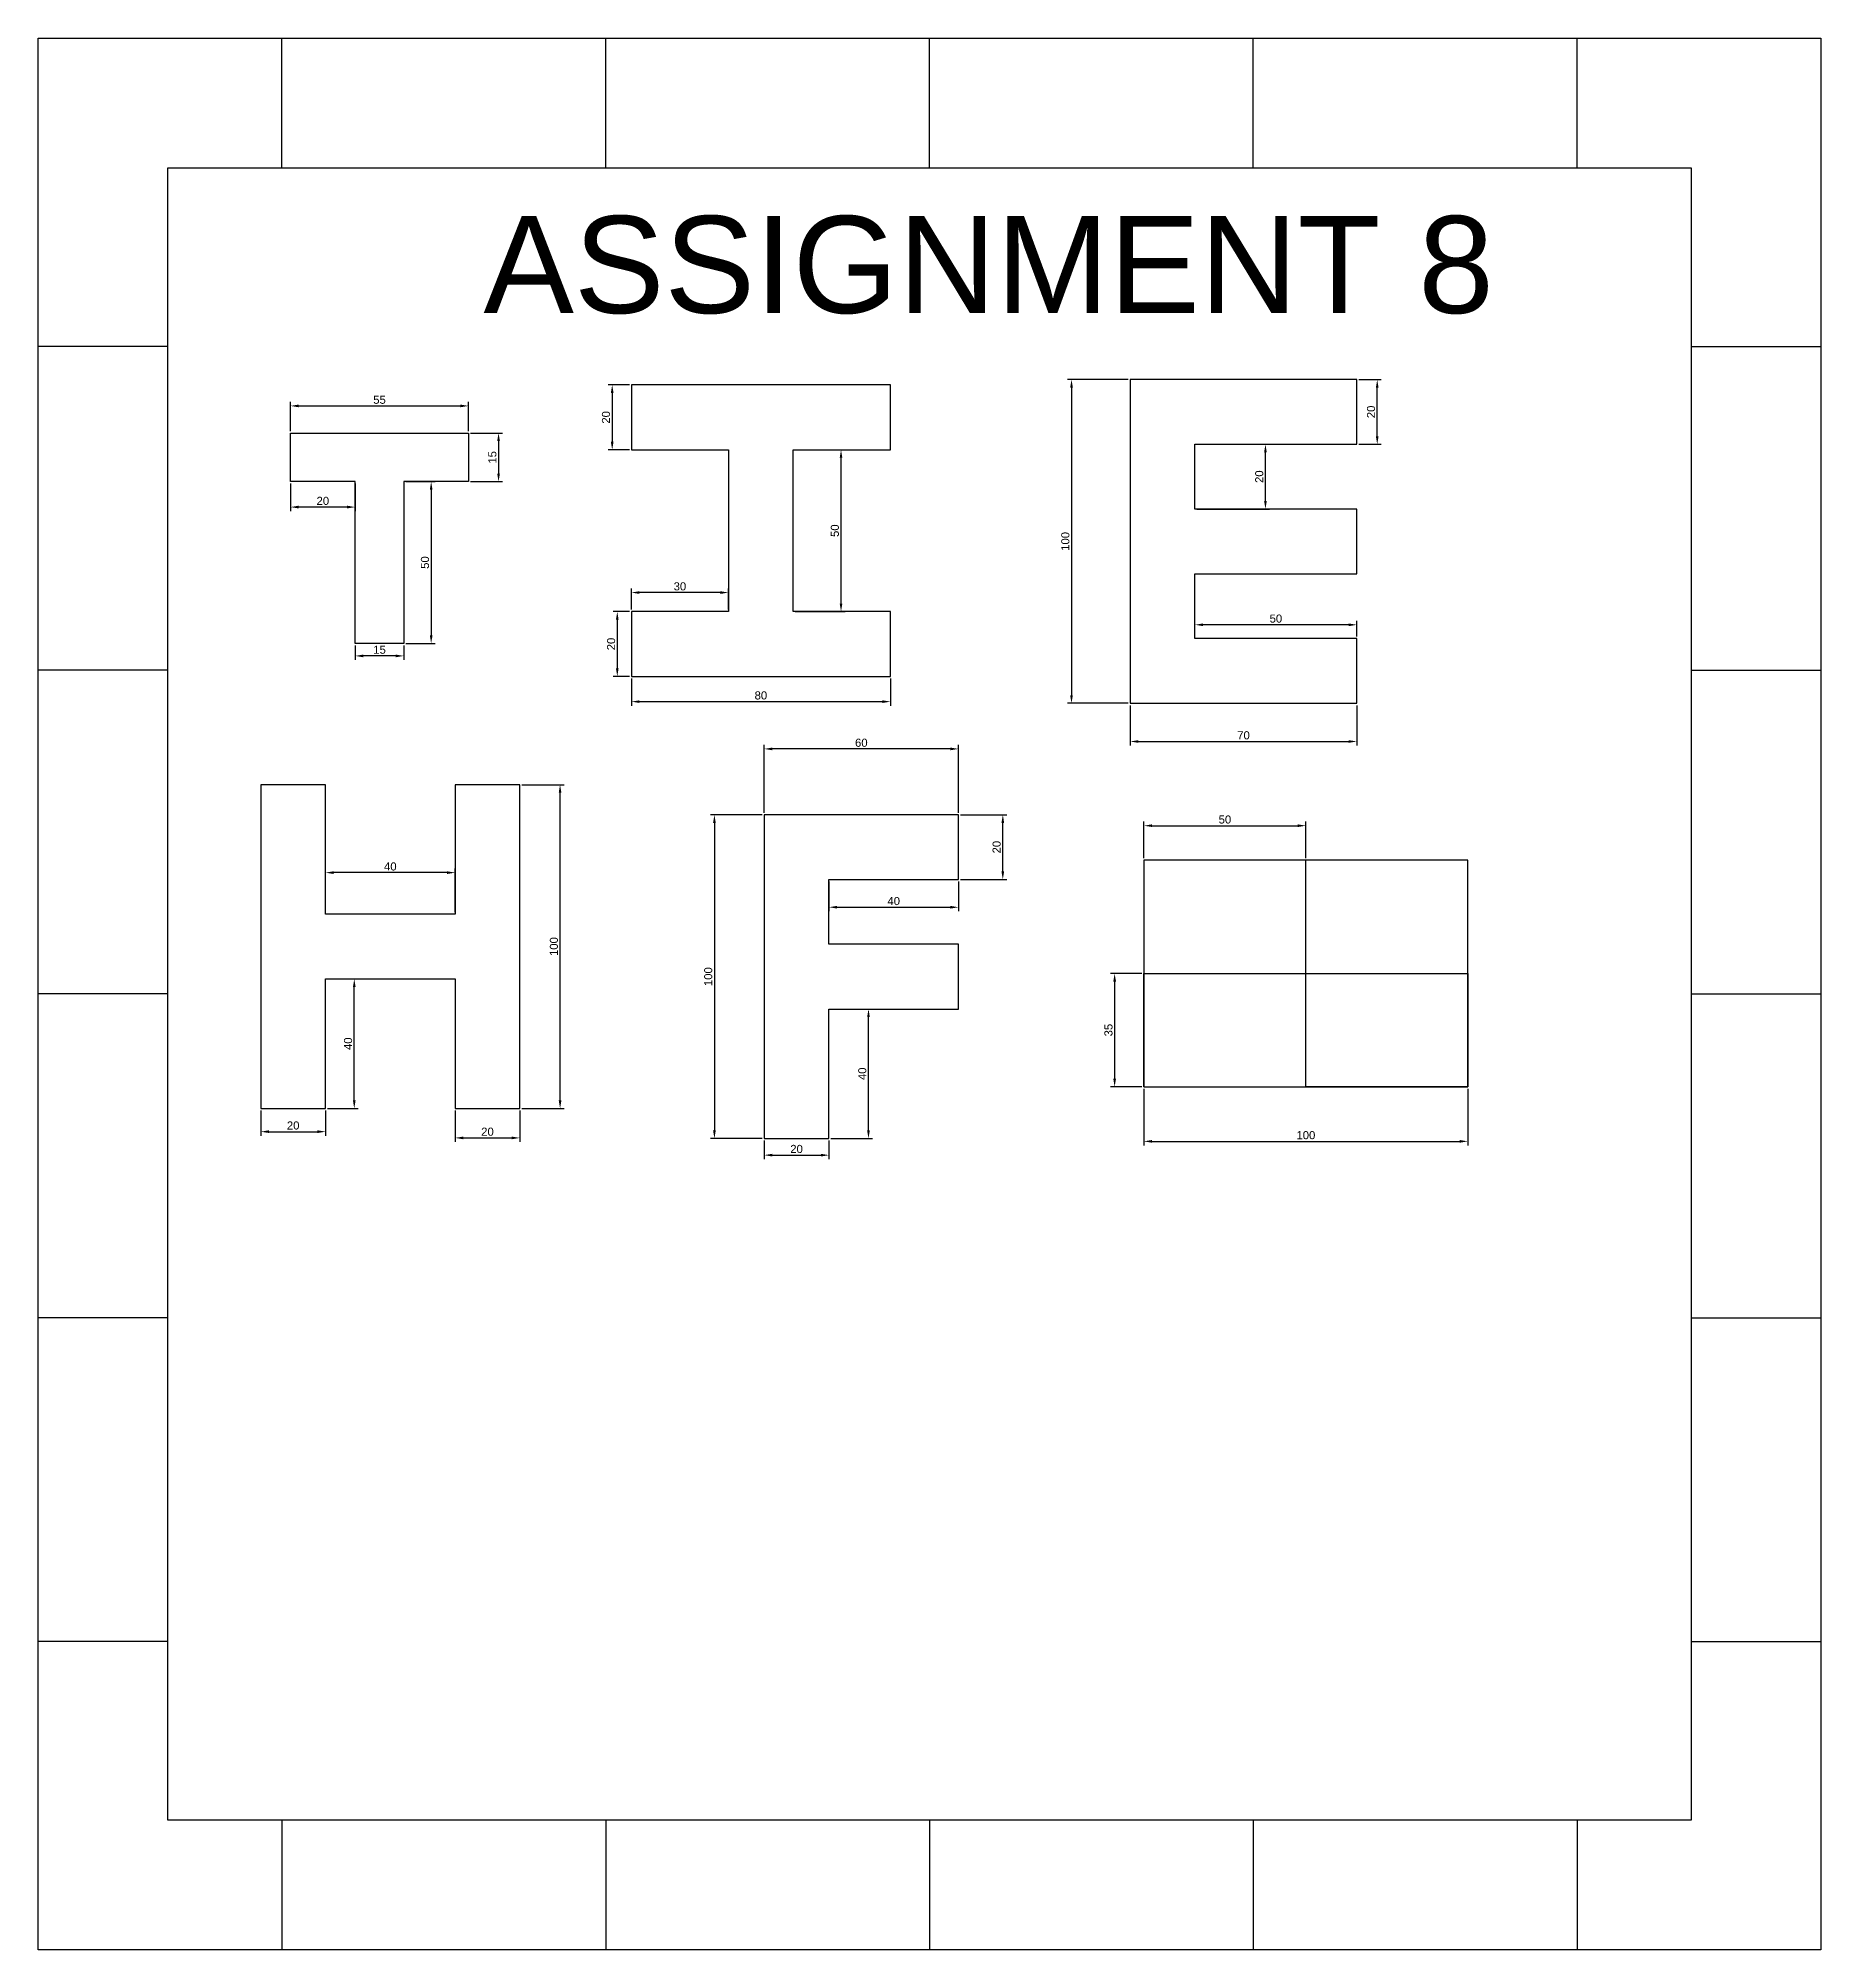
# Model space of a CAD drawing. Header units: millimetres. Extents: x 1213 to 1763, y 666 to 1256.
import ezdxf

# ---------------------------------------------------------------- set-up
doc = ezdxf.new("R2010")
doc.units = ezdxf.units.MM
doc.styles.get("Standard").update_dxf_attribs({"font": 'arial.ttf'})
doc.dimstyles.new('ISO-25', dxfattribs={"dimtxt": 2.5, "dimasz": 2.5, "dimexe": 1.25, "dimexo": 0.625, "dimtad": 1, "dimtxsty": 'Standard', "dimcen": 2.5, "dimadec": 0, "dimazin": 0, "dimtfac": 1, "dimtmove": 0, "dimatfit": 3, "dimfxl": 1, "dimarcsym": 0})

# ---------------------------------------------------------------- blocks, each defined once
blk = doc.blocks.new('*D1')
at = {"color": 0, "lineweight": -2, "transparency": 16777216}
for p, q in [((1290.41, 1135.03), (1290.41, 1144.04)), ((1292.91, 1142.79), (1342.91, 1142.79)), ((1345.41, 1135.03), (1345.41, 1144.04))]:
    blk.add_line(p, q, dxfattribs=at)
at = {"color": 0, "transparency": 16777216}
for points in [[(1292.91, 1143.2), (1292.91, 1142.37), (1290.41, 1142.79)], [(1342.91, 1143.2), (1342.91, 1142.37), (1345.41, 1142.79)]]:
    blk.add_solid(points, dxfattribs=at)
at = {"layer": 'Defpoints', "color": 0, "transparency": 16777216}
for p in [(1345.41, 1142.79), (1290.41, 1134.41), (1345.41, 1134.41)]:
    blk.add_point(p, dxfattribs=at)
at = {"color": 0, "transparency": 16777216, "insert": (1317.91, 1144.68), "char_height": 2.5, "attachment_point": 5}
blk.add_mtext('55', dxfattribs=at)
blk = doc.blocks.new('*D2')
at = {"color": 0, "lineweight": -2, "transparency": 16777216}
for p, q in [((1346.04, 1134.41), (1355.92, 1134.41)), ((1354.67, 1131.91), (1354.67, 1121.91)), ((1346.04, 1119.41), (1355.92, 1119.41))]:
    blk.add_line(p, q, dxfattribs=at)
at = {"color": 0, "transparency": 16777216}
for points in [[(1354.25, 1131.91), (1355.09, 1131.91), (1354.67, 1134.41)], [(1354.25, 1121.91), (1355.09, 1121.91), (1354.67, 1119.41)]]:
    blk.add_solid(points, dxfattribs=at)
at = {"layer": 'Defpoints', "color": 0, "transparency": 16777216}
for p in [(1345.41, 1134.41), (1345.41, 1119.41), (1354.67, 1119.41)]:
    blk.add_point(p, dxfattribs=at)
at = {"color": 0, "transparency": 16777216, "insert": (1352.77, 1126.91), "char_height": 2.5, "attachment_point": 5, "rotation": 90}
blk.add_mtext('15', dxfattribs=at)
blk = doc.blocks.new('*D3')
at = {"color": 0, "lineweight": -2, "transparency": 16777216}
for p, q in [((1326.04, 1119.41), (1335.11, 1119.41)), ((1333.86, 1116.91), (1333.86, 1071.91)), ((1326.04, 1069.41), (1335.11, 1069.41))]:
    blk.add_line(p, q, dxfattribs=at)
at = {"color": 0, "transparency": 16777216}
for points in [[(1333.45, 1116.91), (1334.28, 1116.91), (1333.86, 1119.41)], [(1333.45, 1071.91), (1334.28, 1071.91), (1333.86, 1069.41)]]:
    blk.add_solid(points, dxfattribs=at)
at = {"layer": 'Defpoints', "color": 0, "transparency": 16777216}
for p in [(1325.41, 1119.41), (1325.41, 1069.41), (1333.86, 1069.41)]:
    blk.add_point(p, dxfattribs=at)
at = {"color": 0, "transparency": 16777216, "insert": (1331.96, 1094.41), "char_height": 2.5, "attachment_point": 5, "rotation": 90}
blk.add_mtext('50', dxfattribs=at)
blk = doc.blocks.new('*D4')
at = {"color": 0, "lineweight": -2, "transparency": 16777216}
for p, q in [((1310.41, 1068.78), (1310.41, 1064.33)), ((1325.41, 1068.78), (1325.41, 1064.33)), ((1322.91, 1065.58), (1312.91, 1065.58))]:
    blk.add_line(p, q, dxfattribs=at)
at = {"color": 0, "transparency": 16777216}
for points in [[(1312.91, 1065.99), (1312.91, 1065.16), (1310.41, 1065.58)], [(1322.91, 1065.99), (1322.91, 1065.16), (1325.41, 1065.58)]]:
    blk.add_solid(points, dxfattribs=at)
at = {"layer": 'Defpoints', "color": 0, "transparency": 16777216}
for p in [(1310.41, 1069.41), (1325.41, 1069.41), (1310.41, 1065.58)]:
    blk.add_point(p, dxfattribs=at)
at = {"color": 0, "transparency": 16777216, "insert": (1317.91, 1067.48), "char_height": 2.5, "attachment_point": 5}
blk.add_mtext('15', dxfattribs=at)
blk = doc.blocks.new('*D5')
at = {"color": 0, "lineweight": -2, "transparency": 16777216}
for p, q in [((1290.41, 1118.78), (1290.41, 1110.3)), ((1310.41, 1118.78), (1310.41, 1110.3)), ((1307.91, 1111.55), (1292.91, 1111.55))]:
    blk.add_line(p, q, dxfattribs=at)
at = {"color": 0, "transparency": 16777216}
for points in [[(1292.91, 1111.97), (1292.91, 1111.14), (1290.41, 1111.55)], [(1307.91, 1111.97), (1307.91, 1111.14), (1310.41, 1111.55)]]:
    blk.add_solid(points, dxfattribs=at)
at = {"layer": 'Defpoints', "color": 0, "transparency": 16777216}
for p in [(1290.41, 1119.41), (1310.41, 1119.41), (1290.41, 1111.55)]:
    blk.add_point(p, dxfattribs=at)
at = {"color": 0, "transparency": 16777216, "insert": (1300.41, 1113.45), "char_height": 2.5, "attachment_point": 5}
blk.add_mtext('20', dxfattribs=at)
blk = doc.blocks.new('*D6')
at = {"color": 0, "lineweight": -2, "transparency": 16777216}
for p, q in [((1395.07, 1149.26), (1388.52, 1149.26)), ((1389.77, 1146.76), (1389.77, 1131.76)), ((1395.07, 1129.26), (1388.52, 1129.26))]:
    blk.add_line(p, q, dxfattribs=at)
at = {"color": 0, "transparency": 16777216}
for points in [[(1389.35, 1146.76), (1390.19, 1146.76), (1389.77, 1149.26)], [(1389.35, 1131.76), (1390.19, 1131.76), (1389.77, 1129.26)]]:
    blk.add_solid(points, dxfattribs=at)
at = {"layer": 'Defpoints', "color": 0, "transparency": 16777216}
for p in [(1395.69, 1149.26), (1389.77, 1129.26), (1395.69, 1129.26)]:
    blk.add_point(p, dxfattribs=at)
at = {"color": 0, "transparency": 16777216, "insert": (1387.87, 1139.26), "char_height": 2.5, "attachment_point": 5, "rotation": 90}
blk.add_mtext('20', dxfattribs=at)
blk = doc.blocks.new('*D7')
at = {"color": 0, "lineweight": -2, "transparency": 16777216}
for p, q in [((1446.32, 1129.26), (1461.69, 1129.26)), ((1460.44, 1081.76), (1460.44, 1126.76)), ((1446.32, 1079.26), (1461.69, 1079.26))]:
    blk.add_line(p, q, dxfattribs=at)
at = {"color": 0, "transparency": 16777216}
for points in [[(1460.02, 1126.76), (1460.85, 1126.76), (1460.44, 1129.26)], [(1460.02, 1081.76), (1460.85, 1081.76), (1460.44, 1079.26)]]:
    blk.add_solid(points, dxfattribs=at)
at = {"layer": 'Defpoints', "color": 0, "transparency": 16777216}
for p in [(1445.69, 1129.26), (1460.44, 1129.26), (1445.69, 1079.26)]:
    blk.add_point(p, dxfattribs=at)
at = {"color": 0, "transparency": 16777216, "insert": (1458.54, 1104.26), "char_height": 2.5, "attachment_point": 5, "rotation": 90}
blk.add_mtext('50', dxfattribs=at)
blk = doc.blocks.new('*D8')
at = {"color": 0, "lineweight": -2, "transparency": 16777216}
for p, q in [((1395.69, 1079.89), (1395.69, 1086.4)), ((1425.69, 1079.89), (1425.69, 1086.4)), ((1423.19, 1085.15), (1398.19, 1085.15))]:
    blk.add_line(p, q, dxfattribs=at)
at = {"color": 0, "transparency": 16777216}
for points in [[(1398.19, 1085.56), (1398.19, 1084.73), (1395.69, 1085.15)], [(1423.19, 1085.56), (1423.19, 1084.73), (1425.69, 1085.15)]]:
    blk.add_solid(points, dxfattribs=at)
at = {"layer": 'Defpoints', "color": 0, "transparency": 16777216}
for p in [(1395.69, 1085.15), (1395.69, 1079.26), (1425.69, 1079.26)]:
    blk.add_point(p, dxfattribs=at)
at = {"color": 0, "transparency": 16777216, "insert": (1410.69, 1087.05), "char_height": 2.5, "attachment_point": 5}
blk.add_mtext('30', dxfattribs=at)
blk = doc.blocks.new('*D9')
at = {"color": 0, "lineweight": -2, "transparency": 16777216}
for p, q in [((1395.07, 1079.26), (1390.09, 1079.26)), ((1391.34, 1076.76), (1391.34, 1061.76)), ((1395.07, 1059.26), (1390.09, 1059.26))]:
    blk.add_line(p, q, dxfattribs=at)
at = {"color": 0, "transparency": 16777216}
for points in [[(1390.92, 1076.76), (1391.75, 1076.76), (1391.34, 1079.26)], [(1390.92, 1061.76), (1391.75, 1061.76), (1391.34, 1059.26)]]:
    blk.add_solid(points, dxfattribs=at)
at = {"layer": 'Defpoints', "color": 0, "transparency": 16777216}
for p in [(1395.69, 1079.26), (1391.34, 1059.26), (1395.69, 1059.26)]:
    blk.add_point(p, dxfattribs=at)
at = {"color": 0, "transparency": 16777216, "insert": (1389.44, 1069.26), "char_height": 2.5, "attachment_point": 5, "rotation": 90}
blk.add_mtext('20', dxfattribs=at)
blk = doc.blocks.new('*D10')
at = {"color": 0, "lineweight": -2, "transparency": 16777216}
for p, q in [((1395.69, 1058.64), (1395.69, 1050.21)), ((1475.69, 1058.64), (1475.69, 1050.21)), ((1398.19, 1051.46), (1473.19, 1051.46))]:
    blk.add_line(p, q, dxfattribs=at)
at = {"color": 0, "transparency": 16777216}
for points in [[(1398.19, 1051.87), (1398.19, 1051.04), (1395.69, 1051.46)], [(1473.19, 1051.87), (1473.19, 1051.04), (1475.69, 1051.46)]]:
    blk.add_solid(points, dxfattribs=at)
at = {"layer": 'Defpoints', "color": 0, "transparency": 16777216}
for p in [(1395.69, 1059.26), (1475.69, 1059.26), (1475.69, 1051.46)]:
    blk.add_point(p, dxfattribs=at)
at = {"color": 0, "transparency": 16777216, "insert": (1435.69, 1053.36), "char_height": 2.5, "attachment_point": 5}
blk.add_mtext('80', dxfattribs=at)
blk = doc.blocks.new('*D11')
at = {"color": 0, "lineweight": -2, "transparency": 16777216}
for p, q in [((1361.87, 1025.81), (1374.92, 1025.81)), ((1373.67, 928.31), (1373.67, 1023.31)), ((1361.87, 925.81), (1374.92, 925.81))]:
    blk.add_line(p, q, dxfattribs=at)
at = {"color": 0, "transparency": 16777216}
for points in [[(1373.26, 1023.31), (1374.09, 1023.31), (1373.67, 1025.81)], [(1373.26, 928.31), (1374.09, 928.31), (1373.67, 925.81)]]:
    blk.add_solid(points, dxfattribs=at)
at = {"layer": 'Defpoints', "color": 0, "transparency": 16777216}
for p in [(1361.25, 1025.81), (1373.67, 1025.81), (1361.25, 925.81)]:
    blk.add_point(p, dxfattribs=at)
at = {"color": 0, "transparency": 16777216, "insert": (1371.77, 975.81), "char_height": 2.5, "attachment_point": 5, "rotation": 90}
blk.add_mtext('100', dxfattribs=at)
blk = doc.blocks.new('*D12')
at = {"color": 0, "lineweight": -2, "transparency": 16777216}
for p, q in [((1301.25, 986.43), (1301.25, 999.89)), ((1338.75, 998.64), (1303.75, 998.64)), ((1341.25, 986.43), (1341.25, 999.89))]:
    blk.add_line(p, q, dxfattribs=at)
at = {"color": 0, "transparency": 16777216}
for points in [[(1303.75, 999.06), (1303.75, 998.23), (1301.25, 998.64)], [(1338.75, 999.06), (1338.75, 998.23), (1341.25, 998.64)]]:
    blk.add_solid(points, dxfattribs=at)
at = {"layer": 'Defpoints', "color": 0, "transparency": 16777216}
for p in [(1301.25, 998.64), (1301.25, 985.81), (1341.25, 985.81)]:
    blk.add_point(p, dxfattribs=at)
at = {"color": 0, "transparency": 16777216, "insert": (1321.25, 1000.54), "char_height": 2.5, "attachment_point": 5}
blk.add_mtext('40', dxfattribs=at)
blk = doc.blocks.new('*D13')
at = {"color": 0, "lineweight": -2, "transparency": 16777216}
for p, q in [((1301.87, 965.81), (1311.36, 965.81)), ((1310.11, 928.31), (1310.11, 963.31)), ((1301.87, 925.81), (1311.36, 925.81))]:
    blk.add_line(p, q, dxfattribs=at)
at = {"color": 0, "transparency": 16777216}
for points in [[(1309.7, 963.31), (1310.53, 963.31), (1310.11, 965.81)], [(1309.7, 928.31), (1310.53, 928.31), (1310.11, 925.81)]]:
    blk.add_solid(points, dxfattribs=at)
at = {"layer": 'Defpoints', "color": 0, "transparency": 16777216}
for p in [(1301.25, 965.81), (1310.11, 965.81), (1301.25, 925.81)]:
    blk.add_point(p, dxfattribs=at)
at = {"color": 0, "transparency": 16777216, "insert": (1308.21, 945.81), "char_height": 2.5, "attachment_point": 5, "rotation": 90}
blk.add_mtext('40', dxfattribs=at)
blk = doc.blocks.new('*D14')
at = {"color": 0, "lineweight": -2, "transparency": 16777216}
for p, q in [((1341.25, 925.18), (1341.25, 915.47)), ((1361.25, 925.18), (1361.25, 915.47)), ((1343.75, 916.72), (1358.75, 916.72))]:
    blk.add_line(p, q, dxfattribs=at)
at = {"color": 0, "transparency": 16777216}
for points in [[(1343.75, 917.13), (1343.75, 916.3), (1341.25, 916.72)], [(1358.75, 917.13), (1358.75, 916.3), (1361.25, 916.72)]]:
    blk.add_solid(points, dxfattribs=at)
at = {"layer": 'Defpoints', "color": 0, "transparency": 16777216}
for p in [(1341.25, 925.81), (1361.25, 925.81), (1361.25, 916.72)]:
    blk.add_point(p, dxfattribs=at)
at = {"color": 0, "transparency": 16777216, "insert": (1351.25, 918.62), "char_height": 2.5, "attachment_point": 5}
blk.add_mtext('20', dxfattribs=at)
blk = doc.blocks.new('*D15')
at = {"color": 0, "lineweight": -2, "transparency": 16777216}
for p, q in [((1281.25, 925.18), (1281.25, 917.39)), ((1301.25, 925.18), (1301.25, 917.39)), ((1283.75, 918.64), (1298.75, 918.64))]:
    blk.add_line(p, q, dxfattribs=at)
at = {"color": 0, "transparency": 16777216}
for points in [[(1283.75, 919.06), (1283.75, 918.23), (1281.25, 918.64)], [(1298.75, 919.06), (1298.75, 918.23), (1301.25, 918.64)]]:
    blk.add_solid(points, dxfattribs=at)
at = {"layer": 'Defpoints', "color": 0, "transparency": 16777216}
for p in [(1281.25, 925.81), (1301.25, 925.81), (1301.25, 918.64)]:
    blk.add_point(p, dxfattribs=at)
at = {"color": 0, "transparency": 16777216, "insert": (1291.25, 920.54), "char_height": 2.5, "attachment_point": 5}
blk.add_mtext('20', dxfattribs=at)
blk = doc.blocks.new('*D16')
at = {"color": 0, "lineweight": -2, "transparency": 16777216}
for p, q in [((1549.11, 1150.94), (1530.37, 1150.94)), ((1531.62, 1148.44), (1531.62, 1053.44)), ((1549.11, 1050.94), (1530.37, 1050.94))]:
    blk.add_line(p, q, dxfattribs=at)
at = {"color": 0, "transparency": 16777216}
for points in [[(1531.2, 1148.44), (1532.04, 1148.44), (1531.62, 1150.94)], [(1531.2, 1053.44), (1532.04, 1053.44), (1531.62, 1050.94)]]:
    blk.add_solid(points, dxfattribs=at)
at = {"layer": 'Defpoints', "color": 0, "transparency": 16777216}
for p in [(1549.74, 1150.94), (1531.62, 1050.94), (1549.74, 1050.94)]:
    blk.add_point(p, dxfattribs=at)
at = {"color": 0, "transparency": 16777216, "insert": (1529.72, 1100.94), "char_height": 2.5, "attachment_point": 5, "rotation": 90}
blk.add_mtext('100', dxfattribs=at)
blk = doc.blocks.new('*D17')
at = {"color": 0, "lineweight": -2, "transparency": 16777216}
for p, q in [((1549.74, 1050.31), (1549.74, 1037.9)), ((1619.74, 1050.31), (1619.74, 1037.9)), ((1552.24, 1039.15), (1617.24, 1039.15))]:
    blk.add_line(p, q, dxfattribs=at)
at = {"color": 0, "transparency": 16777216}
for points in [[(1552.24, 1039.56), (1552.24, 1038.73), (1549.74, 1039.15)], [(1617.24, 1039.56), (1617.24, 1038.73), (1619.74, 1039.15)]]:
    blk.add_solid(points, dxfattribs=at)
at = {"layer": 'Defpoints', "color": 0, "transparency": 16777216}
for p in [(1549.74, 1050.94), (1619.74, 1050.94), (1619.74, 1039.15)]:
    blk.add_point(p, dxfattribs=at)
at = {"color": 0, "transparency": 16777216, "insert": (1584.74, 1041.05), "char_height": 2.5, "attachment_point": 5}
blk.add_mtext('70', dxfattribs=at)
blk = doc.blocks.new('*D18')
at = {"color": 0, "lineweight": -2, "transparency": 16777216}
for p, q in [((1620.36, 1150.94), (1627.28, 1150.94)), ((1626.03, 1133.44), (1626.03, 1148.44)), ((1620.36, 1130.94), (1627.28, 1130.94))]:
    blk.add_line(p, q, dxfattribs=at)
at = {"color": 0, "transparency": 16777216}
for points in [[(1625.62, 1148.44), (1626.45, 1148.44), (1626.03, 1150.94)], [(1625.62, 1133.44), (1626.45, 1133.44), (1626.03, 1130.94)]]:
    blk.add_solid(points, dxfattribs=at)
at = {"layer": 'Defpoints', "color": 0, "transparency": 16777216}
for p in [(1619.74, 1150.94), (1626.03, 1150.94), (1619.74, 1130.94)]:
    blk.add_point(p, dxfattribs=at)
at = {"color": 0, "transparency": 16777216, "insert": (1624.13, 1140.94), "char_height": 2.5, "attachment_point": 5, "rotation": 90}
blk.add_mtext('20', dxfattribs=at)
blk = doc.blocks.new('*D19')
at = {"color": 0, "lineweight": -2, "transparency": 16777216}
for p, q in [((1569.74, 1071.56), (1569.74, 1076.44)), ((1617.24, 1075.19), (1572.24, 1075.19)), ((1619.74, 1071.56), (1619.74, 1076.44))]:
    blk.add_line(p, q, dxfattribs=at)
at = {"color": 0, "transparency": 16777216}
for points in [[(1572.24, 1075.61), (1572.24, 1074.78), (1569.74, 1075.19)], [(1617.24, 1075.61), (1617.24, 1074.78), (1619.74, 1075.19)]]:
    blk.add_solid(points, dxfattribs=at)
at = {"layer": 'Defpoints', "color": 0, "transparency": 16777216}
for p in [(1569.74, 1075.19), (1569.74, 1070.94), (1619.74, 1070.94)]:
    blk.add_point(p, dxfattribs=at)
at = {"color": 0, "transparency": 16777216, "insert": (1594.74, 1077.1), "char_height": 2.5, "attachment_point": 5}
blk.add_mtext('50', dxfattribs=at)
blk = doc.blocks.new('*D20')
at = {"color": 0, "lineweight": -2, "transparency": 16777216}
for p, q in [((1570.36, 1130.94), (1592.76, 1130.94)), ((1591.51, 1113.44), (1591.51, 1128.44)), ((1570.36, 1110.94), (1592.76, 1110.94))]:
    blk.add_line(p, q, dxfattribs=at)
at = {"color": 0, "transparency": 16777216}
for points in [[(1591.09, 1128.44), (1591.93, 1128.44), (1591.51, 1130.94)], [(1591.09, 1113.44), (1591.93, 1113.44), (1591.51, 1110.94)]]:
    blk.add_solid(points, dxfattribs=at)
at = {"layer": 'Defpoints', "color": 0, "transparency": 16777216}
for p in [(1569.74, 1130.94), (1591.51, 1130.94), (1569.74, 1110.94)]:
    blk.add_point(p, dxfattribs=at)
at = {"color": 0, "transparency": 16777216, "insert": (1589.61, 1120.94), "char_height": 2.5, "attachment_point": 5, "rotation": 90}
blk.add_mtext('20', dxfattribs=at)
blk = doc.blocks.new('*D21')
at = {"color": 0, "lineweight": -2, "transparency": 16777216}
for p, q in [((1436.09, 1016.52), (1420.09, 1016.52)), ((1421.34, 1014.02), (1421.34, 919.02)), ((1436.09, 916.52), (1420.09, 916.52))]:
    blk.add_line(p, q, dxfattribs=at)
at = {"color": 0, "transparency": 16777216}
for points in [[(1420.92, 1014.02), (1421.75, 1014.02), (1421.34, 1016.52)], [(1420.92, 919.02), (1421.75, 919.02), (1421.34, 916.52)]]:
    blk.add_solid(points, dxfattribs=at)
at = {"layer": 'Defpoints', "color": 0, "transparency": 16777216}
for p in [(1436.71, 1016.52), (1421.34, 916.52), (1436.71, 916.52)]:
    blk.add_point(p, dxfattribs=at)
at = {"color": 0, "transparency": 16777216, "insert": (1419.44, 966.52), "char_height": 2.5, "attachment_point": 5, "rotation": 90}
blk.add_mtext('100', dxfattribs=at)
blk = doc.blocks.new('*D22')
at = {"color": 0, "lineweight": -2, "transparency": 16777216}
for p, q in [((1436.71, 1017.14), (1436.71, 1038.1)), ((1494.21, 1036.85), (1439.21, 1036.85)), ((1496.71, 1017.14), (1496.71, 1038.1))]:
    blk.add_line(p, q, dxfattribs=at)
at = {"color": 0, "transparency": 16777216}
for points in [[(1439.21, 1037.27), (1439.21, 1036.44), (1436.71, 1036.85)], [(1494.21, 1037.27), (1494.21, 1036.44), (1496.71, 1036.85)]]:
    blk.add_solid(points, dxfattribs=at)
at = {"layer": 'Defpoints', "color": 0, "transparency": 16777216}
for p in [(1436.71, 1036.85), (1436.71, 1016.52), (1496.71, 1016.52)]:
    blk.add_point(p, dxfattribs=at)
at = {"color": 0, "transparency": 16777216, "insert": (1466.71, 1038.75), "char_height": 2.5, "attachment_point": 5}
blk.add_mtext('60', dxfattribs=at)
blk = doc.blocks.new('*D23')
at = {"color": 0, "lineweight": -2, "transparency": 16777216}
for p, q in [((1497.34, 1016.52), (1511.66, 1016.52)), ((1510.41, 999.02), (1510.41, 1014.02)), ((1497.34, 996.52), (1511.66, 996.52))]:
    blk.add_line(p, q, dxfattribs=at)
at = {"color": 0, "transparency": 16777216}
for points in [[(1509.99, 1014.02), (1510.82, 1014.02), (1510.41, 1016.52)], [(1509.99, 999.02), (1510.82, 999.02), (1510.41, 996.52)]]:
    blk.add_solid(points, dxfattribs=at)
at = {"layer": 'Defpoints', "color": 0, "transparency": 16777216}
for p in [(1496.71, 1016.52), (1510.41, 1016.52), (1496.71, 996.52)]:
    blk.add_point(p, dxfattribs=at)
at = {"color": 0, "transparency": 16777216, "insert": (1508.5, 1006.52), "char_height": 2.5, "attachment_point": 5, "rotation": 90}
blk.add_mtext('20', dxfattribs=at)
blk = doc.blocks.new('*D24')
at = {"color": 0, "lineweight": -2, "transparency": 16777216}
for p, q in [((1456.71, 995.89), (1456.71, 986.71)), ((1496.71, 995.89), (1496.71, 986.71)), ((1459.21, 987.96), (1494.21, 987.96))]:
    blk.add_line(p, q, dxfattribs=at)
at = {"color": 0, "transparency": 16777216}
for points in [[(1459.21, 988.38), (1459.21, 987.54), (1456.71, 987.96)], [(1494.21, 988.38), (1494.21, 987.54), (1496.71, 987.96)]]:
    blk.add_solid(points, dxfattribs=at)
at = {"layer": 'Defpoints', "color": 0, "transparency": 16777216}
for p in [(1456.71, 996.52), (1496.71, 996.52), (1496.71, 987.96)]:
    blk.add_point(p, dxfattribs=at)
at = {"color": 0, "transparency": 16777216, "insert": (1476.71, 989.86), "char_height": 2.5, "attachment_point": 5}
blk.add_mtext('40', dxfattribs=at)
blk = doc.blocks.new('*D25')
at = {"color": 0, "lineweight": -2, "transparency": 16777216}
for p, q in [((1457.34, 956.52), (1470.17, 956.52)), ((1468.92, 919.02), (1468.92, 954.02)), ((1457.34, 916.52), (1470.17, 916.52))]:
    blk.add_line(p, q, dxfattribs=at)
at = {"color": 0, "transparency": 16777216}
for points in [[(1468.5, 954.02), (1469.33, 954.02), (1468.92, 956.52)], [(1468.5, 919.02), (1469.33, 919.02), (1468.92, 916.52)]]:
    blk.add_solid(points, dxfattribs=at)
at = {"layer": 'Defpoints', "color": 0, "transparency": 16777216}
for p in [(1456.71, 956.52), (1468.92, 956.52), (1456.71, 916.52)]:
    blk.add_point(p, dxfattribs=at)
at = {"color": 0, "transparency": 16777216, "insert": (1467.01, 936.52), "char_height": 2.5, "attachment_point": 5, "rotation": 90}
blk.add_mtext('40', dxfattribs=at)
blk = doc.blocks.new('*D26')
at = {"color": 0, "lineweight": -2, "transparency": 16777216}
for p, q in [((1436.71, 915.89), (1436.71, 910.14)), ((1456.71, 915.89), (1456.71, 910.14)), ((1439.21, 911.39), (1454.21, 911.39))]:
    blk.add_line(p, q, dxfattribs=at)
at = {"color": 0, "transparency": 16777216}
for points in [[(1439.21, 911.81), (1439.21, 910.97), (1436.71, 911.39)], [(1454.21, 911.81), (1454.21, 910.97), (1456.71, 911.39)]]:
    blk.add_solid(points, dxfattribs=at)
at = {"layer": 'Defpoints', "color": 0, "transparency": 16777216}
for p in [(1436.71, 916.52), (1456.71, 916.52), (1456.71, 911.39)]:
    blk.add_point(p, dxfattribs=at)
at = {"color": 0, "transparency": 16777216, "insert": (1446.71, 913.29), "char_height": 2.5, "attachment_point": 5}
blk.add_mtext('20', dxfattribs=at)
blk = doc.blocks.new('*D27')
at = {"color": 0, "lineweight": -2, "transparency": 16777216}
for p, q in [((1554, 931.89), (1554, 914.4)), ((1654, 931.89), (1654, 914.4)), ((1556.5, 915.65), (1651.5, 915.65))]:
    blk.add_line(p, q, dxfattribs=at)
at = {"color": 0, "transparency": 16777216}
for points in [[(1556.5, 916.07), (1556.5, 915.23), (1554, 915.65)], [(1651.5, 916.07), (1651.5, 915.23), (1654, 915.65)]]:
    blk.add_solid(points, dxfattribs=at)
at = {"layer": 'Defpoints', "color": 0, "transparency": 16777216}
for p in [(1554, 932.52), (1654, 932.52), (1654, 915.65)]:
    blk.add_point(p, dxfattribs=at)
at = {"color": 0, "transparency": 16777216, "insert": (1604, 917.55), "char_height": 2.5, "attachment_point": 5}
blk.add_mtext('100', dxfattribs=at)
blk = doc.blocks.new('*D28')
at = {"color": 0, "lineweight": -2, "transparency": 16777216}
for p, q in [((1554, 1003.14), (1554, 1014.39)), ((1556.5, 1013.14), (1601.5, 1013.14)), ((1604, 1003.14), (1604, 1014.39))]:
    blk.add_line(p, q, dxfattribs=at)
at = {"color": 0, "transparency": 16777216}
for points in [[(1556.5, 1013.56), (1556.5, 1012.73), (1554, 1013.14)], [(1601.5, 1013.56), (1601.5, 1012.73), (1604, 1013.14)]]:
    blk.add_solid(points, dxfattribs=at)
at = {"layer": 'Defpoints', "color": 0, "transparency": 16777216}
for p in [(1604, 1013.14), (1554, 1002.52), (1604, 1002.52)]:
    blk.add_point(p, dxfattribs=at)
at = {"color": 0, "transparency": 16777216, "insert": (1579, 1015.04), "char_height": 2.5, "attachment_point": 5}
blk.add_mtext('50', dxfattribs=at)
blk = doc.blocks.new('*D29')
at = {"color": 0, "lineweight": -2, "transparency": 16777216}
for p, q in [((1553.38, 967.52), (1543.69, 967.52)), ((1544.94, 965.02), (1544.94, 935.02)), ((1553.38, 932.52), (1543.69, 932.52))]:
    blk.add_line(p, q, dxfattribs=at)
at = {"color": 0, "transparency": 16777216}
for points in [[(1544.52, 965.02), (1545.36, 965.02), (1544.94, 967.52)], [(1544.52, 935.02), (1545.36, 935.02), (1544.94, 932.52)]]:
    blk.add_solid(points, dxfattribs=at)
at = {"layer": 'Defpoints', "color": 0, "transparency": 16777216}
for p in [(1554, 967.52), (1544.94, 932.52), (1554, 932.52)]:
    blk.add_point(p, dxfattribs=at)
at = {"color": 0, "transparency": 16777216, "insert": (1543.04, 950.02), "char_height": 2.5, "attachment_point": 5, "rotation": 90}
blk.add_mtext('35', dxfattribs=at)

msp = doc.modelspace()

# ---------------------------------------------------------------- linework, layer by layer
for p, q in [((1287.762, 1216.351), (1287.762, 1256.351)), ((1387.762, 1216.351), (1387.762, 1256.351)), ((1487.762, 1216.351), (1487.762, 1256.351)), ((1587.762, 1216.351), (1587.762, 1256.351)), ((1687.762, 1216.351), (1687.762, 1256.351)), ((1252.514, 1161.162), (1212.514, 1161.162)), ((1723.011, 1161.162), (1763.011, 1161.162)), ((1475.692, 1149.261), (1395.692, 1149.261)), ((1395.692, 1149.261), (1395.692, 1129.261)), ((1475.692, 1129.261), (1475.692, 1149.261)), ((1619.737, 1150.935), (1549.737, 1150.935)), ((1549.737, 1150.935), (1549.737, 1050.935)), ((1619.737, 1130.935), (1619.737, 1150.935)), ((1290.411, 1119.407), (1290.411, 1134.407)), ((1290.411, 1134.407), (1345.411, 1134.407)), ((1345.411, 1134.407), (1345.411, 1119.407)), ((1395.692, 1129.261), (1425.692, 1129.261)), ((1425.692, 1129.261), (1425.692, 1079.261)), ((1445.692, 1079.261), (1445.692, 1129.261)), ((1445.692, 1129.261), (1475.692, 1129.261)), ((1569.737, 1110.935), (1569.737, 1130.935)), ((1569.737, 1130.935), (1619.737, 1130.935)), ((1310.411, 1119.407), (1290.411, 1119.407)), ((1310.411, 1069.407), (1310.411, 1119.407)), ((1345.411, 1119.407), (1325.411, 1119.407)), ((1325.411, 1119.407), (1325.411, 1069.407)), ((1619.737, 1110.935), (1569.737, 1110.935)), ((1619.737, 1090.935), (1619.737, 1110.935)), ((1569.737, 1070.935), (1569.737, 1090.935)), ((1569.737, 1090.935), (1619.737, 1090.935)), ((1425.692, 1079.261), (1395.692, 1079.261)), ((1395.692, 1079.261), (1395.692, 1059.261)), ((1475.692, 1079.261), (1445.692, 1079.261)), ((1475.692, 1059.261), (1475.692, 1079.261)), ((1325.411, 1069.407), (1310.411, 1069.407)), ((1619.737, 1070.935), (1569.737, 1070.935)), ((1619.737, 1050.935), (1619.737, 1070.935)), ((1252.514, 1061.162), (1212.514, 1061.162)), ((1395.692, 1059.261), (1475.692, 1059.261)), ((1723.011, 1061.162), (1763.011, 1061.162)), ((1549.737, 1050.935), (1619.737, 1050.935)), ((1301.245, 1025.809), (1281.245, 1025.809)), ((1281.245, 1025.809), (1281.245, 925.809)), ((1301.245, 985.809), (1301.245, 1025.809)), ((1361.245, 1025.809), (1341.245, 1025.809)), ((1341.245, 1025.809), (1341.245, 985.809)), ((1361.245, 925.809), (1361.245, 1025.809)), ((1496.713, 1016.519), (1436.713, 1016.519)), ((1436.713, 1016.519), (1436.713, 916.519)), ((1496.713, 996.519), (1496.713, 1016.519)), ((1654.002, 1002.519), (1554.002, 1002.519)), ((1554.002, 1002.519), (1554.002, 932.519)), ((1604.002, 932.519), (1604.002, 1002.519)), ((1654.002, 932.519), (1654.002, 1002.519)), ((1456.713, 976.519), (1456.713, 996.519)), ((1456.713, 996.519), (1496.713, 996.519)), ((1341.245, 985.809), (1301.245, 985.809)), ((1496.713, 976.519), (1456.713, 976.519)), ((1496.713, 956.519), (1496.713, 976.519)), ((1301.245, 925.809), (1301.245, 965.809)), ((1301.245, 965.809), (1341.245, 965.809)), ((1341.245, 965.809), (1341.245, 925.809)), ((1554.002, 932.519), (1554.002, 967.519)), ((1554.002, 967.519), (1654.002, 967.519)), ((1654.002, 967.519), (1654.002, 932.519)), ((1252.514, 961.162), (1212.514, 961.162)), ((1456.713, 916.519), (1456.713, 956.519)), ((1456.713, 956.519), (1496.713, 956.519)), ((1723.011, 961.162), (1763.011, 961.162)), ((1554.002, 932.519), (1654.002, 932.519)), ((1654.002, 932.519), (1604.002, 932.519)), ((1281.245, 925.809), (1301.245, 925.809)), ((1341.245, 925.809), (1361.245, 925.809)), ((1436.713, 916.519), (1456.713, 916.519)), ((1252.514, 861.162), (1212.514, 861.162)), ((1723.011, 861.162), (1763.011, 861.162)), ((1252.514, 761.162), (1212.514, 761.162)), ((1723.011, 761.162), (1763.011, 761.162)), ((1287.762, 705.972), (1287.762, 665.972)), ((1387.762, 705.972), (1387.762, 665.972)), ((1487.762, 705.972), (1487.762, 665.972)), ((1587.762, 705.972), (1587.762, 665.972)), ((1687.762, 705.972), (1687.762, 665.972))]:
    msp.add_line(p, q)
for points in [[(1212.514, 1256.351), (1763.011, 1256.351), (1763.011, 665.972), (1212.514, 665.972)], [(1252.514, 1216.351), (1723.011, 1216.351), (1723.011, 705.972), (1252.514, 705.972)]]:
    msp.add_lwpolyline(points, close=True)

# ---------------------------------------------------------------- texts
at = {"color": 130}
msp.add_text('ASSIGNMENT 8', height=30, dxfattribs=at).set_placement((1350.012, 1171.461))

# ---------------------------------------------------------------- dimensions: what is measured, and where the dimension line sits
for base, p1, p2, picture, middle in [((1345.411, 1142.787), (1290.411, 1134.407), (1345.411, 1134.407), '*D1', (1317.911, 1144.684)), ((1290.411, 1111.553), (1310.411, 1119.407), (1290.411, 1119.407), '*D5', (1300.411, 1113.454)), ((1395.692, 1085.148), (1425.692, 1079.261), (1395.692, 1079.261), '*D8', (1410.692, 1087.05)), ((1569.737, 1075.194), (1619.737, 1070.935), (1569.737, 1070.935), '*D19', (1594.737, 1077.095)), ((1310.411, 1065.576), (1325.411, 1069.407), (1310.411, 1069.407), '*D4', (1317.911, 1067.478)), ((1475.692, 1051.457), (1395.692, 1059.261), (1475.692, 1059.261), '*D10', (1435.692, 1053.359)), ((1619.737, 1039.148), (1549.737, 1050.935), (1619.737, 1050.935), '*D17', (1584.737, 1041.049)), ((1436.713, 1036.852), (1496.713, 1016.519), (1436.713, 1016.519), '*D22', (1466.713, 1038.753)), ((1604.002, 1013.143), (1554.002, 1002.519), (1604.002, 1002.519), '*D28', (1579.002, 1015.045)), ((1301.245, 998.643), (1341.245, 985.809), (1301.245, 985.809), '*D12', (1321.245, 1000.545)), ((1496.713, 987.961), (1456.713, 996.519), (1496.713, 996.519), '*D24', (1476.713, 989.862)), ((1654.002, 915.649), (1554.002, 932.519), (1654.002, 932.519), '*D27', (1604.002, 917.55)), ((1301.245, 918.643), (1281.245, 925.809), (1301.245, 925.809), '*D15', (1291.245, 920.544)), ((1361.245, 916.716), (1341.245, 925.809), (1361.245, 925.809), '*D14', (1351.245, 918.617)), ((1456.713, 911.391), (1436.713, 916.519), (1456.713, 916.519), '*D26', (1446.713, 913.292))]:
    dim = msp.add_linear_dim(base=base, p1=p1, p2=p2, dimstyle='ISO-25')
    dim.commit()
    dim.dimension.update_dxf_attribs({"geometry": picture, "text_midpoint": middle})
for base, p1, p2, picture, middle in [((1389.77, 1129.261), (1395.692, 1149.261), (1395.692, 1129.261), '*D6', (1387.869, 1139.261)), ((1531.62, 1050.935), (1549.737, 1150.935), (1549.737, 1050.935), '*D16', (1529.718, 1100.935)), ((1626.032, 1150.935), (1619.737, 1130.935), (1619.737, 1150.935), '*D18', (1624.131, 1140.935)), ((1354.671, 1119.407), (1345.411, 1134.407), (1345.411, 1119.407), '*D2', (1352.77, 1126.907)), ((1460.437, 1129.261), (1445.692, 1079.261), (1445.692, 1129.261), '*D7', (1458.536, 1104.261)), ((1591.51, 1130.935), (1569.737, 1110.935), (1569.737, 1130.935), '*D20', (1589.609, 1120.935)), ((1333.862, 1069.407), (1325.411, 1119.407), (1325.411, 1069.407), '*D3', (1331.961, 1094.407)), ((1391.337, 1059.261), (1395.692, 1079.261), (1395.692, 1059.261), '*D9', (1389.436, 1069.261)), ((1373.674, 1025.809), (1361.245, 925.809), (1361.245, 1025.809), '*D11', (1371.773, 975.809)), ((1421.338, 916.519), (1436.713, 1016.519), (1436.713, 916.519), '*D21', (1419.437, 966.519)), ((1510.406, 1016.519), (1496.713, 996.519), (1496.713, 1016.519), '*D23', (1508.504, 1006.519)), ((1310.115, 965.809), (1301.245, 925.809), (1301.245, 965.809), '*D13', (1308.214, 945.809)), ((1544.942, 932.519), (1554.002, 967.519), (1554.002, 932.519), '*D29', (1543.039, 950.019)), ((1468.916, 956.519), (1456.713, 916.519), (1456.713, 956.519), '*D25', (1467.015, 936.519))]:
    dim = msp.add_linear_dim(base=base, p1=p1, p2=p2, angle=90, dimstyle='ISO-25')
    dim.commit()
    dim.dimension.update_dxf_attribs({"geometry": picture, "text_midpoint": middle})

doc.saveas('drawing.dxf')
